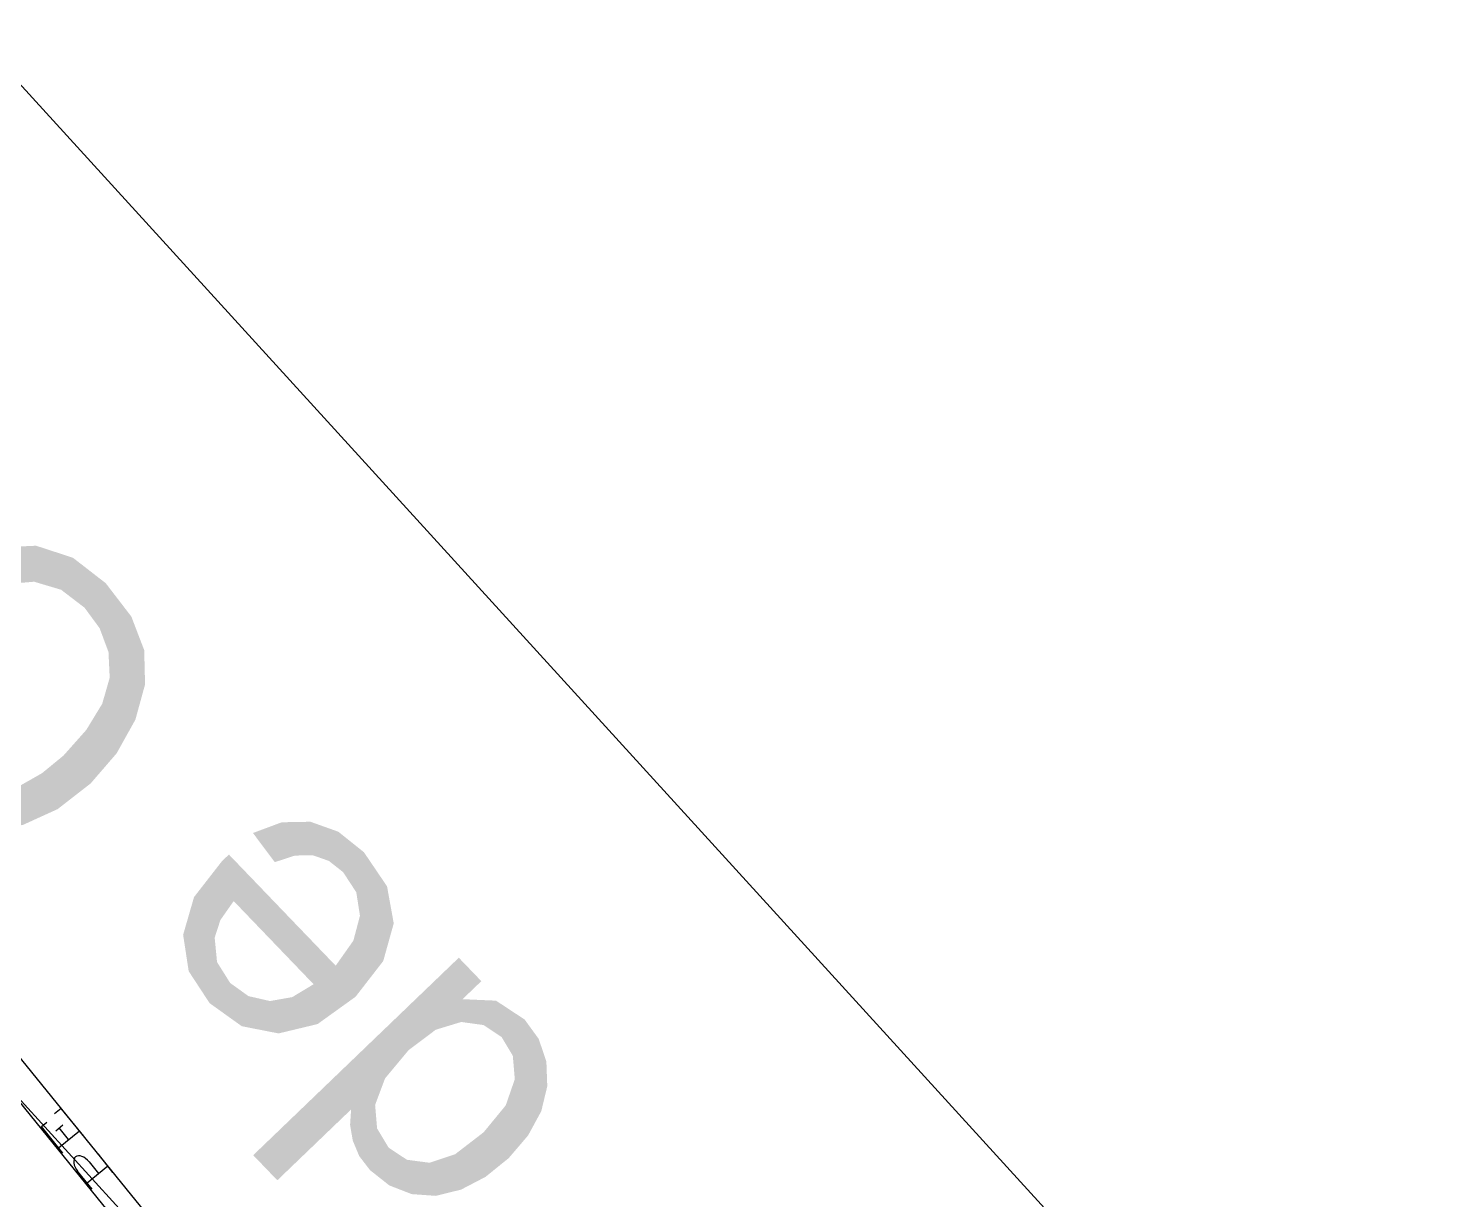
# Model space of a CAD drawing. Header units: inches. Extents: x 0.0008 to 0.0144, y 0.0003 to 0.0113.
# Drawn here: x 0.0099282 to 0.0101737, y 0.0017009 to 0.0019031 of the extents above; entities that cross this region are included whole.
import ezdxf

# ---------------------------------------------------------------- set-up
doc = ezdxf.new("R2010")
doc.units = ezdxf.units.IN
doc.header["$MEASUREMENT"] = 0
doc.layers.add('Standard', color=7, linetype='Continuous')

# ---------------------------------------------------------------- blocks, each defined once
blk = doc.blocks.new('*U527')
at = {"color": 7, "linetype": 'ByBlock'}
for points in [[(0.2540473, 0.043973), (0.2539627, 0.0441665), (0.2540473, 0.0442478)], [(0.2540629, 0.0439777), (0.2540473, 0.0442478), (0.2540629, 0.0442627)], [(0.2540736, 0.043981), (0.2540736, 0.0442516), (0.2540793, 0.0439802)], [(0.2539618, 0.043947), (0.2539344, 0.0441393), (0.2539618, 0.0441656)], [(0.2539627, 0.0439472), (0.2539618, 0.0441656), (0.2539627, 0.0441665)], [(0.2539344, 0.0439264), (0.2538563, 0.0440644), (0.2539344, 0.0441393)], [(0.2538357, 0.0438489), (0.2537581, 0.04397), (0.2538357, 0.0440445)], [(0.253843, 0.0438577), (0.2538357, 0.0440445), (0.253843, 0.0440515)], [(0.2538563, 0.0438677), (0.253843, 0.0440515), (0.2538563, 0.0440644)], [(0.2540793, 0.0439802), (0.2540793, 0.0440809), (0.2541616, 0.0439688)], [(0.2541616, 0.0439688), (0.2541616, 0.0440772), (0.2541714, 0.0439675)], [(0.2541714, 0.0439675), (0.2541714, 0.0440768), (0.2541717, 0.0439673)], [(0.2541717, 0.0439673), (0.2541717, 0.0440768), (0.2541798, 0.0439619)], [(0.2541798, 0.0439619), (0.2541798, 0.0440764), (0.2542262, 0.0439309)], [(0.2542262, 0.0439309), (0.2542262, 0.0440744), (0.2542506, 0.0439145)], [(0.2542506, 0.0439145), (0.2542506, 0.0440582), (0.2542686, 0.0438845)], [(0.2542686, 0.0438845), (0.2542686, 0.0440464), (0.2542811, 0.0438638)], [(0.2542811, 0.0438638), (0.2542811, 0.0440382), (0.2542997, 0.0438327)], [(0.2542997, 0.0438327), (0.2542997, 0.0440259), (0.2543084, 0.0437302)], [(0.2537554, 0.0437526), (0.2537393, 0.0439519), (0.2537554, 0.0439674)], [(0.2537581, 0.0437558), (0.2537554, 0.0439674), (0.2537581, 0.04397)], [(0.253696, 0.0433135), (0.2536738, 0.0438891), (0.253696, 0.0439103)], [(0.2537046, 0.0436404), (0.253696, 0.0439103), (0.2537046, 0.0439187)], [(0.2537393, 0.0437332), (0.2537046, 0.0439187), (0.2537393, 0.0439519)], [(0.2536262, 0.0433929), (0.2535981, 0.0438163), (0.2536262, 0.0438433)], [(0.2536738, 0.043331), (0.2536262, 0.0438433), (0.2536738, 0.0438891)], [(0.2536262, 0.0433929), (0.2536262, 0.0438433), (0.2536738, 0.043331)], [(0.2536738, 0.043331), (0.2536738, 0.0438891), (0.253696, 0.0433135)], [(0.2535862, 0.0435931), (0.2532672, 0.0434984), (0.2535862, 0.0438049)], [(0.2535906, 0.0435974), (0.2535862, 0.0438049), (0.2535906, 0.0438092)], [(0.2535981, 0.0434604), (0.2535906, 0.0438092), (0.2535981, 0.0438163)], [(0.2535906, 0.0435034), (0.2535906, 0.0438092), (0.2535981, 0.0434604)], [(0.2535981, 0.0434604), (0.2535981, 0.0438163), (0.2536262, 0.0433929)], [(0.2543084, 0.0434152), (0.2542997, 0.043705), (0.2543084, 0.0437302)], [(0.2542811, 0.0433833), (0.2542686, 0.0436151), (0.2542811, 0.0436511)], [(0.2542997, 0.0434051), (0.2542811, 0.0436511), (0.2542997, 0.043705)], [(0.2532672, 0.0432867), (0.2532672, 0.0434984), (0.2535862, 0.0435931)], [(0.2535906, 0.0435034), (0.2535862, 0.0435293), (0.2535906, 0.0435974)], [(0.253696, 0.0433135), (0.253696, 0.0436171), (0.2537046, 0.0433066)], [(0.2542506, 0.0433588), (0.2542262, 0.0435635), (0.2542506, 0.0435933)], [(0.2542686, 0.0433733), (0.2542506, 0.0435933), (0.2542686, 0.0436151)], [(0.2542262, 0.043339), (0.2541798, 0.0435071), (0.2542262, 0.0435635)], [(0.2532672, 0.0432867), (0.2531614, 0.0433968), (0.2532672, 0.0434984)], [(0.2537046, 0.0433066), (0.2537046, 0.0435142), (0.2537393, 0.0432792)], [(0.2541616, 0.0432921), (0.2540793, 0.043426), (0.2541616, 0.0434894)], [(0.2541714, 0.0432972), (0.2541616, 0.0434894), (0.2541714, 0.043497)], [(0.2541717, 0.0432974), (0.2541714, 0.043497), (0.2541717, 0.0434972)], [(0.2541798, 0.0433016), (0.2541717, 0.0434972), (0.2541798, 0.0435071)], [(0.2537393, 0.0432792), (0.2537393, 0.0434564), (0.2537554, 0.0432664)], [(0.2537554, 0.0432664), (0.2537554, 0.0434295), (0.2537581, 0.0432643)], [(0.2537581, 0.0432643), (0.2537581, 0.0434277), (0.2538357, 0.0432341)], [(0.2540473, 0.0432395), (0.2539627, 0.0433732), (0.2540473, 0.0434014)], [(0.2540629, 0.0432433), (0.2540473, 0.0434014), (0.2540629, 0.0434134)], [(0.2540726, 0.0432457), (0.2540629, 0.0434134), (0.2540726, 0.0434209)], [(0.2540736, 0.0432462), (0.2540726, 0.0434209), (0.2540736, 0.0434216)], [(0.2540793, 0.0432492), (0.2540736, 0.0434216), (0.2540793, 0.043426)], [(0.2538357, 0.0432341), (0.2538357, 0.0433766), (0.253843, 0.0432313)], [(0.253843, 0.0432313), (0.253843, 0.0433757), (0.2538563, 0.0432261)], [(0.2538563, 0.0432261), (0.2538563, 0.0433739), (0.2539344, 0.0432205)], [(0.2539618, 0.0432185), (0.2539344, 0.0433637), (0.2539618, 0.0433729)], [(0.2539344, 0.0432205), (0.2539344, 0.0433637), (0.2539618, 0.0432185)], [(0.2539627, 0.0432185), (0.2539618, 0.0433729), (0.2539627, 0.0433732)], [(0.2539618, 0.0432185), (0.2539618, 0.0433729), (0.2539627, 0.0432185)]]:
    blk.add_solid(points, dxfattribs=at)
at = {"color": 7, "linetype": 'ByBlock', "extrusion": (0, 0, -1)}
for points in [[(-0.2540473, 0.043973), (-0.2540473, 0.0442478), (-0.2540629, 0.0439777)], [(-0.2540629, 0.0439777), (-0.2540629, 0.0442627), (-0.2540726, 0.0439807)], [(-0.2540726, 0.0439807), (-0.2540629, 0.0442627), (-0.2540726, 0.0442526)], [(-0.2540726, 0.0439807), (-0.2540726, 0.0442526), (-0.2540736, 0.043981)], [(-0.2540736, 0.043981), (-0.2540726, 0.0442526), (-0.2540736, 0.0442516)], [(-0.2540793, 0.0439802), (-0.2540736, 0.0442516), (-0.2540793, 0.0442457)], [(-0.2540793, 0.0440809), (-0.2540793, 0.0442457), (-0.2541616, 0.04416)], [(-0.2539618, 0.043947), (-0.2539618, 0.0441656), (-0.2539627, 0.0439472)], [(-0.2539627, 0.0439472), (-0.2539627, 0.0441665), (-0.2540473, 0.043973)], [(-0.2539344, 0.0439264), (-0.2539344, 0.0441393), (-0.2539618, 0.043947)], [(-0.2538357, 0.0438489), (-0.2538357, 0.0440445), (-0.253843, 0.0438577)], [(-0.253843, 0.0438577), (-0.253843, 0.0440515), (-0.2538563, 0.0438677)], [(-0.2538563, 0.0438677), (-0.2538563, 0.0440644), (-0.2539344, 0.0439264)], [(-0.2541616, 0.0439688), (-0.2540793, 0.0440809), (-0.2541616, 0.0440772)], [(-0.2541714, 0.0439675), (-0.2541616, 0.0440772), (-0.2541714, 0.0440768)], [(-0.2541717, 0.0439673), (-0.2541714, 0.0440768), (-0.2541717, 0.0440768)], [(-0.2541798, 0.0439619), (-0.2541717, 0.0440768), (-0.2541798, 0.0440764)], [(-0.2542262, 0.0439309), (-0.2541798, 0.0440764), (-0.2542262, 0.0440744)], [(-0.2542506, 0.0439145), (-0.2542262, 0.0440744), (-0.2542506, 0.0440582)], [(-0.2542686, 0.0438845), (-0.2542506, 0.0440582), (-0.2542686, 0.0440464)], [(-0.2542811, 0.0438638), (-0.2542686, 0.0440464), (-0.2542811, 0.0440382)], [(-0.2542997, 0.0438327), (-0.2542811, 0.0440382), (-0.2542997, 0.0440259)], [(-0.2543084, 0.0437302), (-0.2542997, 0.0440259), (-0.2543084, 0.0440201)], [(-0.2537554, 0.0437526), (-0.2537554, 0.0439674), (-0.2537581, 0.0437558)], [(-0.2537581, 0.0437558), (-0.2537581, 0.04397), (-0.2538357, 0.0438489)], [(-0.2543084, 0.0434152), (-0.2543084, 0.0440201), (-0.2543517, 0.0434658)], [(-0.2543517, 0.0434658), (-0.2543084, 0.0440201), (-0.2543517, 0.0439916)], [(-0.2543517, 0.0434658), (-0.2543517, 0.0439916), (-0.2543668, 0.0434835)], [(-0.2543668, 0.0434835), (-0.2543517, 0.0439916), (-0.2543668, 0.0439707)], [(-0.2543668, 0.0434835), (-0.2543668, 0.0439707), (-0.2544133, 0.0435692)], [(-0.2544133, 0.0435692), (-0.2543668, 0.0439707), (-0.2544133, 0.0439066)], [(-0.253696, 0.0436171), (-0.253696, 0.0439103), (-0.2537046, 0.0436404)], [(-0.2537046, 0.0436404), (-0.2537046, 0.0439187), (-0.2537393, 0.0437332)], [(-0.2537393, 0.0437332), (-0.2537393, 0.0439519), (-0.2537554, 0.0437526)], [(-0.2544133, 0.0435692), (-0.2544133, 0.0439066), (-0.2544245, 0.0435898)], [(-0.2544245, 0.0435898), (-0.2544133, 0.0439066), (-0.2544245, 0.0438734)], [(-0.2544245, 0.0435898), (-0.2544245, 0.0438734), (-0.2544469, 0.0436828)], [(-0.2544469, 0.0436828), (-0.2544245, 0.0438734), (-0.2544469, 0.0438063)], [(-0.2535862, 0.0435931), (-0.2535862, 0.0438049), (-0.2535906, 0.0435974)], [(-0.2544469, 0.0436828), (-0.2544469, 0.0438063), (-0.2544508, 0.0436989)], [(-0.2542811, 0.0433833), (-0.2542811, 0.0436511), (-0.2542997, 0.0434051)], [(-0.2542997, 0.0434051), (-0.2542997, 0.043705), (-0.2543084, 0.0434152)], [(-0.2537046, 0.0433066), (-0.253696, 0.0436171), (-0.2537046, 0.0435142)], [(-0.2542506, 0.0433588), (-0.2542506, 0.0435933), (-0.2542686, 0.0433733)], [(-0.2542686, 0.0433733), (-0.2542686, 0.0436151), (-0.2542811, 0.0433833)], [(-0.2542262, 0.043339), (-0.2542262, 0.0435635), (-0.2542506, 0.0433588)], [(-0.2537393, 0.0432792), (-0.2537046, 0.0435142), (-0.2537393, 0.0434564)], [(-0.2541616, 0.0432921), (-0.2541616, 0.0434894), (-0.2541714, 0.0432972)], [(-0.2541714, 0.0432972), (-0.2541714, 0.043497), (-0.2541717, 0.0432974)], [(-0.2541717, 0.0432974), (-0.2541717, 0.0434972), (-0.2541798, 0.0433016)], [(-0.2541798, 0.0433016), (-0.2541798, 0.0435071), (-0.2542262, 0.043339)], [(-0.2537554, 0.0432664), (-0.2537393, 0.0434564), (-0.2537554, 0.0434295)], [(-0.2537581, 0.0432643), (-0.2537554, 0.0434295), (-0.2537581, 0.0434277)], [(-0.2538357, 0.0432341), (-0.2537581, 0.0434277), (-0.2538357, 0.0433766)], [(-0.2540473, 0.0432395), (-0.2540473, 0.0434014), (-0.2540629, 0.0432433)], [(-0.2540629, 0.0432433), (-0.2540629, 0.0434134), (-0.2540726, 0.0432457)], [(-0.2540726, 0.0432457), (-0.2540726, 0.0434209), (-0.2540736, 0.0432462)], [(-0.2540736, 0.0432462), (-0.2540736, 0.0434216), (-0.2540793, 0.0432492)], [(-0.2540793, 0.0432492), (-0.2540793, 0.043426), (-0.2541616, 0.0432921)], [(-0.253843, 0.0432313), (-0.2538357, 0.0433766), (-0.253843, 0.0433757)], [(-0.2538563, 0.0432261), (-0.253843, 0.0433757), (-0.2538563, 0.0433739)], [(-0.2539344, 0.0432205), (-0.2538563, 0.0433739), (-0.2539344, 0.0433637)], [(-0.2539627, 0.0432185), (-0.2539627, 0.0433732), (-0.2540473, 0.0432395)]]:
    blk.add_solid(points, dxfattribs=at)
blk = doc.blocks.new('*U528')
at = {"color": 7, "linetype": 'ByBlock'}
for points in [[(0.2532347, 0.0447102), (0.2531603, 0.0448097), (0.2532347, 0.0448373)], [(0.253256, 0.0446818), (0.2532347, 0.0448373), (0.253256, 0.0448452)], [(0.2532347, 0.0447102), (0.2532347, 0.0448373), (0.253256, 0.0446818)], [(0.2532728, 0.0446873), (0.253256, 0.0448452), (0.2532728, 0.0448515)], [(0.2532867, 0.0446918), (0.2532728, 0.0448515), (0.2532867, 0.0448567)], [(0.2533327, 0.0447068), (0.2532867, 0.0448567), (0.2533327, 0.0448575)], [(0.2533451, 0.0447108), (0.2533327, 0.0448575), (0.2533451, 0.0448577)], [(0.2534122, 0.0447116), (0.2533451, 0.0448577), (0.2534122, 0.044859)], [(0.2534237, 0.0447117), (0.2534237, 0.0448549), (0.2534261, 0.0447108)], [(0.2534261, 0.0447108), (0.2534261, 0.044854), (0.2534437, 0.0447047)], [(0.2534437, 0.0447047), (0.2534437, 0.0448478), (0.253493, 0.0446873)], [(0.253493, 0.0446873), (0.253493, 0.0448302), (0.2535231, 0.0446637)], [(0.2535231, 0.0446637), (0.2535231, 0.0448194), (0.2535343, 0.0446549)], [(0.2535343, 0.0446549), (0.2535343, 0.0448154), (0.2535554, 0.0446383)], [(0.2535554, 0.0446383), (0.2535554, 0.0447986), (0.2536006, 0.0445692)], [(0.2530552, 0.0444817), (0.2530374, 0.0446989), (0.2530552, 0.0447149)], [(0.2536006, 0.0445692), (0.2536006, 0.0447624), (0.2536102, 0.0445544)], [(0.2536102, 0.0445544), (0.2536102, 0.0447546), (0.2536133, 0.0445498)], [(0.2536133, 0.0445498), (0.2536133, 0.0447522), (0.2536295, 0.0444469)], [(0.2530028, 0.0443827), (0.2529925, 0.0446451), (0.2530028, 0.0446584)], [(0.2530175, 0.0444279), (0.2530028, 0.0446584), (0.2530175, 0.0446772)], [(0.2530252, 0.0444389), (0.2530175, 0.0446772), (0.2530252, 0.0446872)], [(0.2530374, 0.0444562), (0.2530252, 0.0446872), (0.2530374, 0.0446989)], [(0.2530759, 0.0445111), (0.2530759, 0.0446934), (0.2531114, 0.0444741)], [(0.2531114, 0.0444741), (0.2531114, 0.0446564), (0.2531404, 0.0444439)], [(0.2529703, 0.0440634), (0.2529019, 0.0445286), (0.2529703, 0.0446166)], [(0.2529925, 0.0440475), (0.2529703, 0.0446166), (0.2529925, 0.0446451)], [(0.2529703, 0.0440634), (0.2529703, 0.0446166), (0.2529925, 0.0440475)], [(0.2531404, 0.0444439), (0.2531404, 0.0446262), (0.2531603, 0.0444232)], [(0.2531603, 0.0444232), (0.2531603, 0.0446055), (0.2532347, 0.0443457)], [(0.2529019, 0.0441678), (0.2528786, 0.0444478), (0.2529019, 0.0445286)], [(0.2529019, 0.0441678), (0.2529019, 0.0445286), (0.2529703, 0.0440634)], [(0.2532347, 0.0443457), (0.2532347, 0.044528), (0.253256, 0.0443236)], [(0.253256, 0.0443236), (0.253256, 0.0445058), (0.2532728, 0.0443061)], [(0.2532728, 0.0443061), (0.2532728, 0.0444883), (0.2532867, 0.0442916)], [(0.2532867, 0.0442916), (0.2532867, 0.0444738), (0.2533327, 0.0442437)], [(0.2528786, 0.0442034), (0.2528541, 0.0443631), (0.2528786, 0.0444478)], [(0.2528786, 0.0442034), (0.2528786, 0.0444478), (0.2529019, 0.0441678)], [(0.2533327, 0.0442437), (0.2533327, 0.0444259), (0.2533451, 0.0442308)], [(0.2533451, 0.0442308), (0.2533451, 0.044413), (0.2534122, 0.044161)], [(0.2536295, 0.0441165), (0.2536133, 0.0443856), (0.2536295, 0.0444469)], [(0.2529925, 0.0440475), (0.2529925, 0.0443507), (0.2530028, 0.0440401)], [(0.2534122, 0.044161), (0.2534122, 0.0443432), (0.2534237, 0.044149)], [(0.2536006, 0.0440847), (0.2535554, 0.0442736), (0.2536006, 0.0443377)], [(0.2536102, 0.0440916), (0.2536006, 0.0443377), (0.2536102, 0.0443741)], [(0.2536133, 0.0440955), (0.2536102, 0.0443741), (0.2536133, 0.0443856)], [(0.2534237, 0.044149), (0.2534237, 0.0443313), (0.2534261, 0.0441464)], [(0.2535554, 0.0440521), (0.2535343, 0.0442437), (0.2535554, 0.0442736)], [(0.2530028, 0.0440401), (0.2530028, 0.0442437), (0.2530175, 0.0440296)], [(0.2530175, 0.0440296), (0.2530175, 0.0442203), (0.2530252, 0.0440241)], [(0.2535343, 0.044037), (0.2535231, 0.0442277), (0.2535343, 0.0442437)], [(0.2530252, 0.0440241), (0.2530252, 0.044208), (0.2530374, 0.0440153)], [(0.2530374, 0.0440153), (0.2530374, 0.0441886), (0.2530552, 0.0440025)], [(0.2530552, 0.0440025), (0.2530552, 0.0441601), (0.2530602, 0.0439989)], [(0.2530602, 0.0439989), (0.2530602, 0.044152), (0.2530759, 0.0439877)], [(0.2530759, 0.0439877), (0.2530759, 0.0441408), (0.2531114, 0.0439623)], [(0.2531114, 0.0439623), (0.2531114, 0.0441153), (0.2531404, 0.0439566)], [(0.2531404, 0.0439566), (0.2531404, 0.0440944), (0.2531603, 0.0439527)], [(0.2531603, 0.0439527), (0.2531603, 0.0440899), (0.2532347, 0.0439382)], [(0.2533327, 0.0439451), (0.2532867, 0.0440818), (0.2533327, 0.04409)], [(0.2533451, 0.0439481), (0.2533327, 0.04409), (0.2533451, 0.0440975)], [(0.2534122, 0.0439642), (0.2533451, 0.0440975), (0.2534122, 0.044138)], [(0.2534237, 0.043967), (0.2534122, 0.044138), (0.2534237, 0.044145)], [(0.2534261, 0.0439676), (0.2534237, 0.044145), (0.2534261, 0.0441464)], [(0.253256, 0.043934), (0.2532347, 0.0440727), (0.253256, 0.0440764)], [(0.2532347, 0.0439382), (0.2532347, 0.0440727), (0.253256, 0.043934)], [(0.2532728, 0.0439307), (0.253256, 0.0440764), (0.2532728, 0.0440794)], [(0.253256, 0.043934), (0.253256, 0.0440764), (0.2532728, 0.0439307)], [(0.2532867, 0.0439341), (0.2532728, 0.0440794), (0.2532867, 0.0440818)]]:
    blk.add_solid(points, dxfattribs=at)
at = {"color": 7, "linetype": 'ByBlock', "extrusion": (0, 0, -1)}
for points in [[(-0.253256, 0.0446818), (-0.253256, 0.0448452), (-0.2532728, 0.0446873)], [(-0.2532728, 0.0446873), (-0.2532728, 0.0448515), (-0.2532867, 0.0446918)], [(-0.2532867, 0.0446918), (-0.2532867, 0.0448567), (-0.2533327, 0.0447068)], [(-0.2533327, 0.0447068), (-0.2533327, 0.0448575), (-0.2533451, 0.0447108)], [(-0.2533451, 0.0447108), (-0.2533451, 0.0448577), (-0.2534122, 0.0447116)], [(-0.2534122, 0.0447116), (-0.2534122, 0.044859), (-0.2534237, 0.0447117)], [(-0.2534237, 0.0447117), (-0.2534122, 0.044859), (-0.2534237, 0.0448549)], [(-0.2534261, 0.0447108), (-0.2534237, 0.0448549), (-0.2534261, 0.044854)], [(-0.2534437, 0.0447047), (-0.2534261, 0.044854), (-0.2534437, 0.0448478)], [(-0.253493, 0.0446873), (-0.2534437, 0.0448478), (-0.253493, 0.0448302)], [(-0.2535231, 0.0446637), (-0.253493, 0.0448302), (-0.2535231, 0.0448194)], [(-0.2535343, 0.0446549), (-0.2535231, 0.0448194), (-0.2535343, 0.0448154)], [(-0.2535554, 0.0446383), (-0.2535343, 0.0448154), (-0.2535554, 0.0447986)], [(-0.2536006, 0.0445692), (-0.2535554, 0.0447986), (-0.2536006, 0.0447624)], [(-0.2530552, 0.0444817), (-0.2530552, 0.0447149), (-0.2530602, 0.0444888)], [(-0.2530602, 0.0444888), (-0.2530552, 0.0447149), (-0.2530602, 0.0447096)], [(-0.2530602, 0.0444888), (-0.2530602, 0.0447096), (-0.2530759, 0.0445111)], [(-0.2530759, 0.0445111), (-0.2530602, 0.0447096), (-0.2530759, 0.0446934)], [(-0.2536102, 0.0445544), (-0.2536006, 0.0447624), (-0.2536102, 0.0447546)], [(-0.2536133, 0.0445498), (-0.2536102, 0.0447546), (-0.2536133, 0.0447522)], [(-0.2536295, 0.0444469), (-0.2536133, 0.0447522), (-0.2536295, 0.0447392)], [(-0.2536295, 0.0441165), (-0.2536295, 0.0447392), (-0.253647, 0.0441391)], [(-0.253647, 0.0441391), (-0.2536295, 0.0447392), (-0.253647, 0.0447252)], [(-0.253647, 0.0441391), (-0.253647, 0.0447252), (-0.2537316, 0.0442483)], [(-0.2537316, 0.0442483), (-0.253647, 0.0447252), (-0.2537316, 0.0446003)], [(-0.2530028, 0.0443827), (-0.2530028, 0.0446584), (-0.2530175, 0.0444279)], [(-0.2530175, 0.0444279), (-0.2530175, 0.0446772), (-0.2530252, 0.0444389)], [(-0.2530252, 0.0444389), (-0.2530252, 0.0446872), (-0.2530374, 0.0444562)], [(-0.2530374, 0.0444562), (-0.2530374, 0.0446989), (-0.2530552, 0.0444817)], [(-0.2531114, 0.0444741), (-0.2530759, 0.0446934), (-0.2531114, 0.0446564)], [(-0.2531404, 0.0444439), (-0.2531114, 0.0446564), (-0.2531404, 0.0446262)], [(-0.2529925, 0.0443507), (-0.2529925, 0.0446451), (-0.2530028, 0.0443827)], [(-0.2531603, 0.0444232), (-0.2531404, 0.0446262), (-0.2531603, 0.0446055)], [(-0.2532347, 0.0443457), (-0.2531603, 0.0446055), (-0.2532347, 0.044528)], [(-0.2537316, 0.0442483), (-0.2537316, 0.0446003), (-0.2537483, 0.0443083)], [(-0.2537483, 0.0443083), (-0.2537316, 0.0446003), (-0.2537483, 0.0445755)], [(-0.253256, 0.0443236), (-0.2532347, 0.044528), (-0.253256, 0.0445058)], [(-0.2537483, 0.0443083), (-0.2537483, 0.0445755), (-0.2537776, 0.0444133)], [(-0.2532728, 0.0443061), (-0.253256, 0.0445058), (-0.2532728, 0.0444883)], [(-0.2532867, 0.0442916), (-0.2532728, 0.0444883), (-0.2532867, 0.0444738)], [(-0.2533327, 0.0442437), (-0.2532867, 0.0444738), (-0.2533327, 0.0444259)], [(-0.2533451, 0.0442308), (-0.2533327, 0.0444259), (-0.2533451, 0.044413)], [(-0.2534122, 0.044161), (-0.2533451, 0.044413), (-0.2534122, 0.0443432)], [(-0.2530028, 0.0440401), (-0.2529925, 0.0443507), (-0.2530028, 0.0442437)], [(-0.2534237, 0.044149), (-0.2534122, 0.0443432), (-0.2534237, 0.0443313)], [(-0.2536006, 0.0440847), (-0.2536006, 0.0443377), (-0.2536102, 0.0440916)], [(-0.2536102, 0.0440916), (-0.2536102, 0.0443741), (-0.2536133, 0.0440955)], [(-0.2536133, 0.0440955), (-0.2536133, 0.0443856), (-0.2536295, 0.0441165)], [(-0.2534261, 0.0441464), (-0.2534237, 0.0443313), (-0.2534261, 0.0443287)], [(-0.2534261, 0.0439676), (-0.2534261, 0.0443287), (-0.2534437, 0.0439718)], [(-0.2534437, 0.0439718), (-0.2534261, 0.0443287), (-0.2534437, 0.0443104)], [(-0.2534437, 0.0439718), (-0.2534437, 0.0443104), (-0.253493, 0.0440073)], [(-0.253493, 0.0440073), (-0.2534437, 0.0443104), (-0.253493, 0.0442591)], [(-0.2535554, 0.0440521), (-0.2535554, 0.0442736), (-0.2536006, 0.0440847)], [(-0.2530175, 0.0440296), (-0.2530028, 0.0442437), (-0.2530175, 0.0442203)], [(-0.2530252, 0.0440241), (-0.2530175, 0.0442203), (-0.2530252, 0.044208)], [(-0.253493, 0.0440073), (-0.253493, 0.0442591), (-0.2535231, 0.0440289)], [(-0.2535231, 0.0440289), (-0.253493, 0.0442591), (-0.2535231, 0.0442277)], [(-0.2535231, 0.0440289), (-0.2535231, 0.0442277), (-0.2535343, 0.044037)], [(-0.2535343, 0.044037), (-0.2535343, 0.0442437), (-0.2535554, 0.0440521)], [(-0.2530374, 0.0440153), (-0.2530252, 0.044208), (-0.2530374, 0.0441886)], [(-0.2530552, 0.0440025), (-0.2530374, 0.0441886), (-0.2530552, 0.0441601)], [(-0.2530602, 0.0439989), (-0.2530552, 0.0441601), (-0.2530602, 0.044152)], [(-0.2530759, 0.0439877), (-0.2530602, 0.044152), (-0.2530759, 0.0441408)], [(-0.2531114, 0.0439623), (-0.2530759, 0.0441408), (-0.2531114, 0.0441153)], [(-0.2531404, 0.0439566), (-0.2531114, 0.0441153), (-0.2531404, 0.0440944)], [(-0.2531603, 0.0439527), (-0.2531404, 0.0440944), (-0.2531603, 0.0440899)], [(-0.2532347, 0.0439382), (-0.2531603, 0.0440899), (-0.2532347, 0.0440727)], [(-0.2533327, 0.0439451), (-0.2533327, 0.04409), (-0.2533451, 0.0439481)], [(-0.2533451, 0.0439481), (-0.2533451, 0.0440975), (-0.2534122, 0.0439642)], [(-0.2534122, 0.0439642), (-0.2534122, 0.044138), (-0.2534237, 0.043967)], [(-0.2534237, 0.043967), (-0.2534237, 0.044145), (-0.2534261, 0.0439676)], [(-0.2532728, 0.0439307), (-0.2532728, 0.0440794), (-0.2532867, 0.0439341)], [(-0.2532867, 0.0439341), (-0.2532867, 0.0440818), (-0.2533327, 0.0439451)]]:
    blk.add_solid(points, dxfattribs=at)
blk = doc.blocks.new('*U529')
at = {"color": 7, "linetype": 'ByBlock'}
for points in [[(0.2519393, 0.0458409), (0.2519022, 0.0460082), (0.2519393, 0.0460231)], [(0.2519973, 0.0458668), (0.2519393, 0.0460231), (0.2519973, 0.0460464)], [(0.2520173, 0.0458757), (0.2519973, 0.0460464), (0.2520173, 0.0460544)], [(0.2520348, 0.0458836), (0.2520173, 0.0460544), (0.2520348, 0.0460614)], [(0.2520733, 0.0459008), (0.2520348, 0.0460614), (0.2520733, 0.0460632)], [(0.2521302, 0.0459056), (0.2520733, 0.0460632), (0.2521302, 0.0460658)], [(0.252152, 0.0459074), (0.2521302, 0.0460658), (0.252152, 0.0460668)], [(0.2522012, 0.0459116), (0.252152, 0.0460668), (0.2522012, 0.046069)], [(0.2522094, 0.0459091), (0.2522012, 0.046069), (0.2522094, 0.0460694)], [(0.2522012, 0.0459116), (0.2522012, 0.046069), (0.2522094, 0.0459091)], [(0.2522094, 0.0459091), (0.2522094, 0.0460694), (0.2522357, 0.0459012)], [(0.2522357, 0.0459012), (0.2522357, 0.0460608), (0.2523042, 0.0458807)], [(0.2523042, 0.0458807), (0.2523042, 0.0460385), (0.2523194, 0.0458761)], [(0.2523194, 0.0458761), (0.2523194, 0.0460335), (0.2523301, 0.0458679)], [(0.2523301, 0.0458679), (0.2523301, 0.04603), (0.252371, 0.0458366)], [(0.2519022, 0.045906), (0.2518549, 0.0459892), (0.2519022, 0.0460082)], [(0.2519022, 0.045906), (0.2519022, 0.0460082), (0.2519393, 0.0458409)], [(0.252371, 0.0458366), (0.252371, 0.0460166), (0.2524222, 0.0457974)], [(0.2524222, 0.0457974), (0.2524222, 0.045977), (0.2524295, 0.0457874)], [(0.2524295, 0.0457874), (0.2524295, 0.0459713), (0.2524489, 0.0457609)], [(0.2524489, 0.0457609), (0.2524489, 0.0459562), (0.2524878, 0.045708)], [(0.2524878, 0.045708), (0.2524878, 0.045926), (0.2524993, 0.0456773)], [(0.2524993, 0.0456773), (0.2524993, 0.0459172), (0.2525148, 0.0456358)], [(0.2525148, 0.0456358), (0.2525148, 0.0459051), (0.2525268, 0.0456036)], [(0.2525268, 0.0456036), (0.2525268, 0.0458894), (0.2525322, 0.0454906)], [(0.2515014, 0.0451211), (0.2514787, 0.0455628), (0.2515014, 0.0456198)], [(0.2515014, 0.0451211), (0.2515014, 0.0456198), (0.2515808, 0.0450118)], [(0.2514787, 0.0451523), (0.2514391, 0.0454633), (0.2514787, 0.0455628)], [(0.2514787, 0.0451523), (0.2514787, 0.0455628), (0.2515014, 0.0451211)], [(0.2515808, 0.0450118), (0.2515808, 0.0455685), (0.251586, 0.0450075)], [(0.2514391, 0.0452795), (0.2514311, 0.0453053), (0.2514391, 0.0454633)], [(0.2514391, 0.0452795), (0.2514391, 0.0454633), (0.2514787, 0.0451523)], [(0.2525268, 0.0451176), (0.2525148, 0.04543), (0.2525268, 0.0454719)], [(0.2525322, 0.0451238), (0.2525268, 0.0454719), (0.2525322, 0.0454906)], [(0.2525148, 0.0451036), (0.2524993, 0.0453761), (0.2525148, 0.04543)], [(0.2524878, 0.0450724), (0.2524489, 0.0452935), (0.2524878, 0.0453573)], [(0.2524993, 0.0450856), (0.2524878, 0.0453573), (0.2524993, 0.0453761)], [(0.251586, 0.0450075), (0.251586, 0.0453004), (0.2515942, 0.0450007)], [(0.2515942, 0.0450007), (0.2515942, 0.045274), (0.2516171, 0.0449819)], [(0.2524489, 0.0450273), (0.2524295, 0.0452616), (0.2524489, 0.0452935)], [(0.2524222, 0.0450064), (0.252371, 0.0451958), (0.2524222, 0.0452534)], [(0.2524295, 0.0450121), (0.2524222, 0.0452534), (0.2524295, 0.0452616)], [(0.2516171, 0.0449819), (0.2516171, 0.0452004), (0.2516417, 0.0449616)], [(0.2516417, 0.0449616), (0.2516417, 0.0451667), (0.2516852, 0.0449259)], [(0.2523301, 0.0449347), (0.2523194, 0.0451409), (0.2523301, 0.0451497)], [(0.252371, 0.0449666), (0.2523301, 0.0451497), (0.252371, 0.0451958)], [(0.2516852, 0.0449259), (0.2516852, 0.0451072), (0.2517043, 0.0449102)], [(0.2517043, 0.0449102), (0.2517043, 0.0450919), (0.2517891, 0.0448714)], [(0.2523042, 0.0449145), (0.2522357, 0.0450721), (0.2523042, 0.0451284)], [(0.2523194, 0.0449264), (0.2523042, 0.0451284), (0.2523194, 0.0451409)], [(0.2517891, 0.0448714), (0.2517891, 0.0450238), (0.2518457, 0.0448454)], [(0.252152, 0.0448452), (0.2521302, 0.045012), (0.252152, 0.0450245)], [(0.2522012, 0.0448676), (0.252152, 0.0450245), (0.2522012, 0.0450524)], [(0.2522094, 0.0448714), (0.2522012, 0.0450524), (0.2522094, 0.0450571)], [(0.2522357, 0.0448834), (0.2522094, 0.0450571), (0.2522357, 0.0450721)], [(0.2518457, 0.0448454), (0.2518457, 0.0450024), (0.2518549, 0.0448439)], [(0.2518549, 0.0448439), (0.2518549, 0.0449989), (0.2519022, 0.0448365)], [(0.2519022, 0.0448365), (0.2519022, 0.0449811), (0.2519393, 0.0448307)], [(0.2519393, 0.0448307), (0.2519393, 0.0449801), (0.2519973, 0.0448217)], [(0.2520348, 0.0448274), (0.2520173, 0.0449781), (0.2520348, 0.0449833)], [(0.2520733, 0.0448332), (0.2520348, 0.0449833), (0.2520733, 0.0449949)], [(0.2521302, 0.0448419), (0.2520733, 0.0449949), (0.2521302, 0.045012)]]:
    blk.add_solid(points, dxfattribs=at)
at = {"color": 7, "linetype": 'ByBlock', "extrusion": (0, 0, -1)}
for points in [[(-0.2519393, 0.0458409), (-0.2519393, 0.0460231), (-0.2519973, 0.0458668)], [(-0.2519973, 0.0458668), (-0.2519973, 0.0460464), (-0.2520173, 0.0458757)], [(-0.2520173, 0.0458757), (-0.2520173, 0.0460544), (-0.2520348, 0.0458836)], [(-0.2520348, 0.0458836), (-0.2520348, 0.0460614), (-0.2520733, 0.0459008)], [(-0.2520733, 0.0459008), (-0.2520733, 0.0460632), (-0.2521302, 0.0459056)], [(-0.2521302, 0.0459056), (-0.2521302, 0.0460658), (-0.252152, 0.0459074)], [(-0.252152, 0.0459074), (-0.252152, 0.0460668), (-0.2522012, 0.0459116)], [(-0.2522357, 0.0459012), (-0.2522094, 0.0460694), (-0.2522357, 0.0460608)], [(-0.2523042, 0.0458807), (-0.2522357, 0.0460608), (-0.2523042, 0.0460385)], [(-0.2523194, 0.0458761), (-0.2523042, 0.0460385), (-0.2523194, 0.0460335)], [(-0.2523301, 0.0458679), (-0.2523194, 0.0460335), (-0.2523301, 0.04603)], [(-0.252371, 0.0458366), (-0.2523301, 0.04603), (-0.252371, 0.0460166)], [(-0.2524222, 0.0457974), (-0.252371, 0.0460166), (-0.2524222, 0.045977)], [(-0.2524295, 0.0457874), (-0.2524222, 0.045977), (-0.2524295, 0.0459713)], [(-0.2524489, 0.0457609), (-0.2524295, 0.0459713), (-0.2524489, 0.0459562)], [(-0.2524878, 0.045708), (-0.2524489, 0.0459562), (-0.2524878, 0.045926)], [(-0.2524993, 0.0456773), (-0.2524878, 0.045926), (-0.2524993, 0.0459172)], [(-0.2525148, 0.0456358), (-0.2524993, 0.0459172), (-0.2525148, 0.0459051)], [(-0.2525268, 0.0456036), (-0.2525148, 0.0459051), (-0.2525268, 0.0458894)], [(-0.2525322, 0.0454906), (-0.2525268, 0.0458894), (-0.2525322, 0.0458824)], [(-0.2525322, 0.0451238), (-0.2525322, 0.0458824), (-0.2525625, 0.0451589)], [(-0.2525625, 0.0451589), (-0.2525322, 0.0458824), (-0.2525625, 0.0458429)], [(-0.2525625, 0.0451589), (-0.2525625, 0.0458429), (-0.2526271, 0.0452748)], [(-0.2526271, 0.0452748), (-0.2525625, 0.0458429), (-0.2526271, 0.0457588)], [(-0.2526271, 0.0452748), (-0.2526271, 0.0457588), (-0.2526449, 0.0453068)], [(-0.2526449, 0.0453068), (-0.2526271, 0.0457588), (-0.2526449, 0.0457122)], [(-0.2526449, 0.0453068), (-0.2526449, 0.0457122), (-0.2526836, 0.0454478)], [(-0.2526836, 0.0454478), (-0.2526449, 0.0457122), (-0.2526836, 0.0456112)], [(-0.2515808, 0.0450118), (-0.2515014, 0.0456198), (-0.2515808, 0.0455685)], [(-0.2526836, 0.0454478), (-0.2526836, 0.0456112), (-0.2526872, 0.045461)], [(-0.251586, 0.0450075), (-0.2515808, 0.0455685), (-0.251586, 0.0455651)], [(-0.251586, 0.0453004), (-0.251586, 0.0455651), (-0.2515942, 0.0454089)], [(-0.2515942, 0.0454089), (-0.251586, 0.0455651), (-0.2515942, 0.0455598)], [(-0.2515942, 0.0454089), (-0.2515942, 0.0455598), (-0.2516171, 0.0454668)], [(-0.2516171, 0.0454668), (-0.2515942, 0.0455598), (-0.2516171, 0.0455449)], [(-0.2516171, 0.0454668), (-0.2516171, 0.0455449), (-0.2516417, 0.045529)], [(-0.2525268, 0.0451176), (-0.2525268, 0.0454719), (-0.2525322, 0.0451238)], [(-0.2525148, 0.0451036), (-0.2525148, 0.04543), (-0.2525268, 0.0451176)], [(-0.2524878, 0.0450724), (-0.2524878, 0.0453573), (-0.2524993, 0.0450856)], [(-0.2524993, 0.0450856), (-0.2524993, 0.0453761), (-0.2525148, 0.0451036)], [(-0.2515942, 0.0450007), (-0.251586, 0.0453004), (-0.2515942, 0.045274)], [(-0.2516171, 0.0449819), (-0.2515942, 0.045274), (-0.2516171, 0.0452004)], [(-0.2524489, 0.0450273), (-0.2524489, 0.0452935), (-0.2524878, 0.0450724)], [(-0.2524222, 0.0450064), (-0.2524222, 0.0452534), (-0.2524295, 0.0450121)], [(-0.2524295, 0.0450121), (-0.2524295, 0.0452616), (-0.2524489, 0.0450273)], [(-0.2516417, 0.0449616), (-0.2516171, 0.0452004), (-0.2516417, 0.0451667)], [(-0.2516852, 0.0449259), (-0.2516417, 0.0451667), (-0.2516852, 0.0451072)], [(-0.2523301, 0.0449347), (-0.2523301, 0.0451497), (-0.252371, 0.0449666)], [(-0.252371, 0.0449666), (-0.252371, 0.0451958), (-0.2524222, 0.0450064)], [(-0.2517043, 0.0449102), (-0.2516852, 0.0451072), (-0.2517043, 0.0450919)], [(-0.2517891, 0.0448714), (-0.2517043, 0.0450919), (-0.2517891, 0.0450238)], [(-0.2523042, 0.0449145), (-0.2523042, 0.0451284), (-0.2523194, 0.0449264)], [(-0.2523194, 0.0449264), (-0.2523194, 0.0451409), (-0.2523301, 0.0449347)], [(-0.2518457, 0.0448454), (-0.2517891, 0.0450238), (-0.2518457, 0.0450024)], [(-0.252152, 0.0448452), (-0.252152, 0.0450245), (-0.2522012, 0.0448676)], [(-0.2522012, 0.0448676), (-0.2522012, 0.0450524), (-0.2522094, 0.0448714)], [(-0.2522094, 0.0448714), (-0.2522094, 0.0450571), (-0.2522357, 0.0448834)], [(-0.2522357, 0.0448834), (-0.2522357, 0.0450721), (-0.2523042, 0.0449145)], [(-0.2518549, 0.0448439), (-0.2518457, 0.0450024), (-0.2518549, 0.0449989)], [(-0.2519022, 0.0448365), (-0.2518549, 0.0449989), (-0.2519022, 0.0449811)], [(-0.2519393, 0.0448307), (-0.2519022, 0.0449811), (-0.2519393, 0.0449801)], [(-0.2519973, 0.0448217), (-0.2519393, 0.0449801), (-0.2519973, 0.0449786)], [(-0.2519973, 0.0448217), (-0.2519973, 0.0449786), (-0.2520173, 0.0448247)], [(-0.2520173, 0.0448247), (-0.2519973, 0.0449786), (-0.2520173, 0.0449781)], [(-0.2520173, 0.0448247), (-0.2520173, 0.0449781), (-0.2520348, 0.0448274)], [(-0.2520348, 0.0448274), (-0.2520348, 0.0449833), (-0.2520733, 0.0448332)], [(-0.2520733, 0.0448332), (-0.2520733, 0.0449949), (-0.2521302, 0.0448419)], [(-0.2521302, 0.0448419), (-0.2521302, 0.045012), (-0.252152, 0.0448452)]]:
    blk.add_solid(points, dxfattribs=at)

msp = doc.modelspace()

# ---------------------------------------------------------------- linework, layer by layer
at = {"layer": 'Standard', "color": 51, "linetype": 'ByBlock'}
for p, q in [((0.00911546, 0.00271764), (0.01034202, 0.00120565)), ((0.01034519, 0.00120953), (0.00912063, 0.00271905))]:
    msp.add_line(p, q, dxfattribs=at)
at = {"layer": 'Standard', "color": 100, "linetype": 'ByBlock'}
msp.add_line((0.00992474, 0.00189561), (0.01014321, 0.00165596), dxfattribs=at)
at = {"layer": 'Standard', "color": 2, "linetype": 'ByBlock'}
msp.add_line((0.00983791, 0.00181554), (0.01005259, 0.00158006), dxfattribs=at)
at = {"layer": 'Standard', "color": 7, "linetype": 'ByBlock'}
for p, q in [((0.00993385, 0.00171658), (0.00993271, 0.00171565)), ((0.00993772, 0.00171181), (0.00993385, 0.00171658)), ((0.00993042, 0.00171349), (0.00993136, 0.00171426)), ((0.00993289, 0.00171276), (0.00993411, 0.00171375)), ((0.00993414, 0.00170891), (0.00993042, 0.00171349)), ((0.0099334, 0.00170983), (0.00993698, 0.00171273)), ((0.00993512, 0.00171122), (0.00993349, 0.00171324)), ((0.00994278, 0.00170557), (0.00994025, 0.00170869)), ((0.00993831, 0.00170377), (0.00994189, 0.00170667)), ((0.00993865, 0.00170739), (0.00994028, 0.00170537)), ((0.00993921, 0.00170267), (0.00993668, 0.00170579))]:
    msp.add_line(p, q, dxfattribs=at)
msp.add_lwpolyline([(0.00993865, 0.00170739), (0.00993837, 0.0017077), (0.00993806, 0.00170796), (0.00993774, 0.00170817), (0.00993741, 0.00170833), (0.0099371, 0.00170841), (0.0099368, 0.00170842), (0.00993654, 0.00170837), (0.00993632, 0.00170824), (0.00993616, 0.00170806), (0.00993605, 0.00170781), (0.009936, 0.00170752), (0.00993602, 0.00170719), (0.0099361, 0.00170684), (0.00993624, 0.00170649), (0.00993644, 0.00170613), (0.00993668, 0.00170579)], dxfattribs=at)

# ---------------------------------------------------------------- block references
at = {"color": 7, "linetype": 'ByBlock', "xscale": 0.03937007874015748, "yscale": 0.03937007874015748, "zscale": 0.03937007874015748}
for name in ['*U529', '*U528', '*U527']:
    msp.add_blockref(name, (0, 0), dxfattribs=at)

doc.saveas('drawing.dxf')
